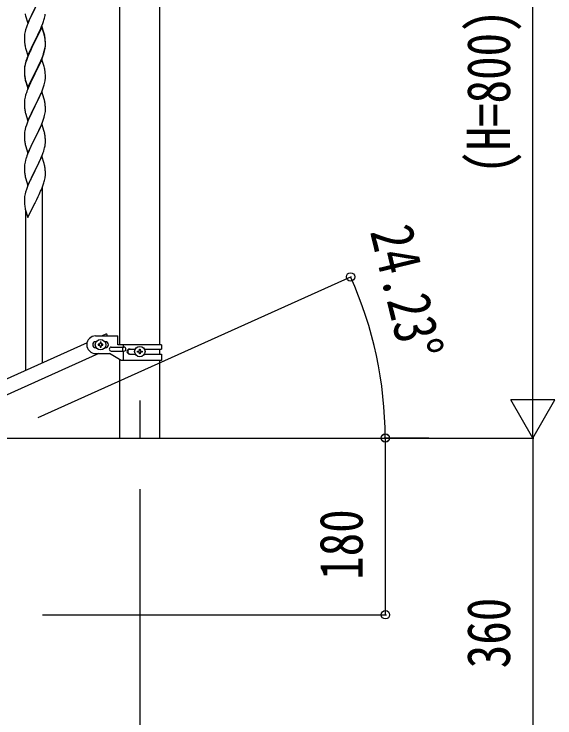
# Model space of a CAD drawing. Units: millimetres, scale not verified. Extents: x -4143 to 4140, y -2900 to 2898.
# Drawn here: x 1377 to 1927, y -1877 to -1161 of the extents above; entities that cross this region are included whole.
import ezdxf
from ezdxf.enums import TextEntityAlignment as Align

# ---------------------------------------------------------------- set-up
doc = ezdxf.new("R2010")
doc.units = ezdxf.units.MM
doc.header["$LTSCALE"] = 10
for name, color, linetype in [('0-2_YKK_12', 2, 'Continuous'), ('0-3_YKK_A1', 4, 'Continuous'), ('0-4_YKK_D', 6, 'Continuous')]:
    doc.layers.add(name, color=color, linetype=linetype)
doc.styles.add('ＭＳ ゴシック', font='')
doc.styles.get('ＭＳ ゴシック').set_extended_font_data('MS Gothic')

msp = doc.modelspace()

# ---------------------------------------------------------------- linework, layer by layer
at = {"layer": '0-2_YKK_12'}
msp.add_line((1504.89, -1554.38), (1504.89, -1592.5), dxfattribs=at)
at = {"layer": '0-3_YKK_A1'}
for p, q in [((1484.64, -1497.48), (1484.64, -862.5)), ((1525.14, -1497.48), (1525.14, -862.5)), ((1387.69, -1223.8), (1387.83, -1224.79)), ((1387.69, -1257.59), (1387.83, -1258.58)), ((1408.39, -1295.04), (1408.6, -1293.71)), ((1405.89, -1515.81), (1405.89, -1336.82)), ((1398.06, -1353.29), (1397.9, -1353.62)), ((1388.89, -1523.45), (1388.89, -1361.57)), ((1459.89, -1488.48), (1482.39, -1488.48)), ((1470.93, -1486.54), (1466.61, -1488.48)), ((1470.93, -1486.54), (1471.8, -1488.48)), ((1482.39, -1497.48), (1482.39, -1488.48)), ((1451.12, -1495.46), (746.61, -1812.52)), ((1460.52, -1494.48), (1459.89, -1494.48)), ((1463.45, -1497), (1462.49, -1497)), ((1469.89, -1494.48), (1469.26, -1494.48)), ((1526.89, -1497.48), (1482.39, -1497.48)), ((1487.92, -1497.48), (1487.92, -1499.98)), ((1526.89, -1497.48), (1526.89, -1501.98)), ((1460.52, -1500.48), (1459.89, -1500.48)), ((1466.33, -1497.96), (1467.29, -1497.96)), ((1469.89, -1500.48), (1469.26, -1500.48)), ((1475.69, -1499.98), (1488.77, -1499.98)), ((1475.69, -1503.98), (1488.77, -1503.98)), ((1487.36, -1499.98), (1487.36, -1503.98)), ((1487.92, -1503.98), (1487.92, -1513.48)), ((1494.29, -1501.98), (1500.21, -1501.98)), ((1506.33, -1504.01), (1507.29, -1504.01)), ((1509.56, -1501.98), (1526.89, -1501.98)), ((1525.14, -1506.98), (1525.14, -1501.98)), ((1463.16, -1506.48), (758.66, -1823.55)), ((1459.89, -1506.48), (1473.89, -1506.48)), ((1486.01, -1513.48), (1473.89, -1506.48)), ((1494.29, -1506.98), (1500.22, -1506.98)), ((1503.45, -1504.97), (1502.49, -1504.97)), ((1509.56, -1506.98), (1526.89, -1506.98)), ((1526.89, -1506.98), (1526.89, -1513.48)), ((1484.64, -1592.5), (1484.64, -1512.69)), ((1526.89, -1513.48), (1486.01, -1513.48)), ((1525.14, -1592.5), (1525.14, -1513.48)), ((1484.64, -1592.5), (1525.14, -1592.5))]:
    msp.add_line(p, q, dxfattribs=at)
for points in [[(1388.11, -1160.48), (1388.32, -1161.42), (1388.64, -1162.62), (1390.84, -1170.02), (1398.06, -1155.16), (1398.23, -1154.83), (1402.79, -1145.56), (1404.11, -1142.6), (1405.37, -1139.57), (1406.33, -1137.04), (1407.01, -1135.03), (1407.47, -1133.56), (1407.99, -1131.63), (1408.3, -1130.23), (1408.54, -1128.88), (1408.7, -1127.59), (1408.76, -1126.76), (1408.78, -1125.96), (1408.78, -1124.81), (1408.73, -1123.08), (1408.67, -1121.84), (1408.56, -1120.43)], [(1405.29, -1140.31), (1398.06, -1155.16), (1397.9, -1155.49), (1396.18, -1158.88), (1394.01, -1163.32), (1392.89, -1165.73), (1392.23, -1167.22), (1390.76, -1170.75), (1390.17, -1172.27), (1389.45, -1174.29), (1388.66, -1176.76), (1388.14, -1178.69), (1387.83, -1180.09), (1387.59, -1181.44), (1387.43, -1182.74), (1387.37, -1183.57), (1387.34, -1184.37), (1387.36, -1186.23), (1387.39, -1187.24), (1387.44, -1188.18), (1387.52, -1189.34)], [(1388.11, -1193.34), (1388.32, -1194.28), (1388.64, -1195.48), (1389, -1196.75), (1390.84, -1202.89), (1398.06, -1188.03), (1398.23, -1187.7), (1399.95, -1184.31), (1401.9, -1180.33), (1402.57, -1178.91), (1403.68, -1176.46), (1404.96, -1173.45), (1406.14, -1170.41), (1406.85, -1168.4), (1407.32, -1166.91), (1407.87, -1164.97), (1408.2, -1163.56), (1408.47, -1162.19), (1408.66, -1160.88)], [(1405.29, -1174.09), (1398.06, -1188.94), (1397.72, -1189.62), (1395.11, -1194.81), (1393.79, -1197.58), (1393.34, -1198.54), (1392.23, -1201), (1390.96, -1204.03), (1390.17, -1206.05), (1389.45, -1208.07), (1388.66, -1210.55), (1388.14, -1212.48), (1387.83, -1213.87), (1387.59, -1215.23), (1387.43, -1216.52), (1387.37, -1217.35), (1387.34, -1218.15), (1387.36, -1220.01), (1387.39, -1221.02), (1387.44, -1221.96), (1387.52, -1223.13)], [(1405.29, -1173.17), (1398.06, -1188.03), (1397.72, -1188.7), (1394.45, -1195.26), (1393.34, -1197.63), (1392.23, -1200.09), (1390.76, -1203.62), (1389.99, -1205.65)], [(1408.02, -1182.71), (1407.8, -1181.77), (1407.55, -1180.82), (1405.29, -1173.17)], [(1408.02, -1183.63), (1407.68, -1182.21), (1407.49, -1181.49), (1405.29, -1174.09)], [(1407.99, -1197.37), (1408.3, -1195.97), (1408.54, -1194.62), (1408.7, -1193.32), (1408.76, -1192.49), (1408.78, -1191.69), (1408.78, -1190.55), (1408.73, -1188.82), (1408.67, -1187.58), (1408.56, -1186.16)], [(1408.76, -1193.41), (1408.78, -1192.61), (1408.78, -1191.47), (1408.73, -1189.74), (1408.67, -1188.49), (1408.56, -1187.08)], [(1407.87, -1198.76), (1408.2, -1197.35), (1408.47, -1195.98), (1408.66, -1194.67)], [(1388.06, -1226.89), (1388.32, -1228.07), (1388.57, -1229.03), (1389.08, -1230.8), (1390.84, -1236.67), (1398.06, -1221.82), (1398.23, -1221.49), (1399.95, -1218.1), (1401.45, -1215.04), (1402.34, -1213.17), (1403.89, -1209.75), (1404.33, -1208.75), (1405.37, -1206.22), (1406.5, -1203.19), (1407.17, -1201.19)], [(1388.32, -1227.15), (1388.64, -1228.35), (1390.84, -1235.76), (1398.06, -1220.9), (1398.23, -1220.57), (1401.45, -1214.13), (1402.79, -1211.3), (1404.11, -1208.34), (1405.37, -1205.31), (1406.33, -1202.78), (1406.85, -1201.27), (1407.32, -1199.78)], [(1388.96, -1208.65), (1388.52, -1210.12), (1388.03, -1212.03), (1387.74, -1213.41), (1387.52, -1214.75)], [(1405.29, -1206.96), (1398.06, -1221.82), (1397.9, -1222.15), (1395.11, -1227.68), (1393.56, -1230.93), (1392.23, -1233.88), (1390.56, -1237.91), (1389.99, -1239.43)], [(1408.02, -1216.5), (1407.8, -1215.56), (1407.49, -1214.36), (1407.42, -1214.11), (1405.29, -1206.96)], [(1387.39, -1216.02), (1387.35, -1216.84), (1387.34, -1217.23), (1387.36, -1219.09), (1387.39, -1220.1), (1387.44, -1221.04), (1387.52, -1222.21)], [(1408.76, -1226.28), (1408.78, -1225.48), (1408.78, -1224.34), (1408.73, -1222.61), (1408.67, -1221.36), (1408.56, -1219.95)], [(1407.87, -1231.63), (1408.2, -1230.22), (1408.47, -1228.85), (1408.66, -1227.54)], [(1388.32, -1260.94), (1388.57, -1261.9), (1390.84, -1269.55), (1398.06, -1254.69), (1398.23, -1254.36), (1399.95, -1250.97), (1401.45, -1247.91), (1402.34, -1246.04), (1403.89, -1242.62), (1404.33, -1241.62), (1405.37, -1239.09), (1406.5, -1236.06), (1407.17, -1234.06)], [(1405.29, -1239.82), (1398.06, -1254.69), (1397.54, -1255.71), (1394.9, -1261), (1393.79, -1263.32), (1392.67, -1265.75), (1390.96, -1269.76), (1390.17, -1271.79), (1389.45, -1273.81), (1388.66, -1276.29), (1388.14, -1278.21), (1387.83, -1279.61), (1387.59, -1280.96), (1387.43, -1282.26), (1387.37, -1283.08), (1387.34, -1283.88), (1387.36, -1285.75), (1387.39, -1286.76), (1387.44, -1287.7), (1387.52, -1288.86)], [(1388.96, -1242.44), (1388.66, -1243.42), (1388.14, -1245.35), (1387.83, -1246.74), (1387.59, -1248.1), (1387.43, -1249.39), (1387.37, -1250.22), (1387.34, -1251.02), (1387.36, -1252.88), (1387.39, -1253.89), (1387.44, -1254.83), (1387.52, -1256)], [(1408.02, -1249.36), (1407.8, -1248.42), (1407.55, -1247.47), (1405.29, -1239.82)], [(1388.06, -1292.63), (1388.32, -1293.81), (1388.57, -1294.77), (1390.84, -1302.41), (1398.06, -1287.55), (1398.23, -1287.22), (1402.34, -1278.91), (1403.68, -1275.99), (1404.75, -1273.48), (1406.14, -1269.94), (1406.85, -1267.93), (1407.47, -1265.95), (1407.99, -1264.02), (1408.3, -1262.63), (1408.54, -1261.27), (1408.7, -1259.98), (1408.76, -1259.15), (1408.78, -1258.35), (1408.78, -1257.2), (1408.73, -1255.48), (1408.67, -1254.23), (1408.56, -1252.82)], [(1405.29, -1272.7), (1398.06, -1287.55), (1397.72, -1288.22), (1395.11, -1293.42), (1394.01, -1295.72), (1393.34, -1297.15), (1392.23, -1299.61), (1390.56, -1303.65), (1389.99, -1305.17)], [(1408.02, -1282.24), (1407.8, -1281.3), (1407.55, -1280.34), (1405.29, -1272.7)], [(1408.78, -1291.22), (1408.78, -1290.07), (1408.73, -1288.35), (1408.67, -1287.1), (1408.56, -1285.69)], [(1387.39, -1315.55), (1387.35, -1316.36), (1387.34, -1316.76), (1387.36, -1318.62), (1387.39, -1319.63), (1387.44, -1320.57), (1387.54, -1322.01), (1387.69, -1323.32), (1387.83, -1324.31), (1388.01, -1325.27), (1388.11, -1325.74), (1388.32, -1326.68), (1388.57, -1327.63), (1390.84, -1335.28), (1398.06, -1320.42), (1398.23, -1320.09), (1400.16, -1316.29), (1401.67, -1313.19), (1402.34, -1311.78), (1403.68, -1308.86), (1404.54, -1306.85), (1405.76, -1303.82), (1406.5, -1301.8), (1407.01, -1300.3), (1407.61, -1298.33), (1407.99, -1296.89)], [(1405.29, -1305.56), (1398.06, -1320.42), (1397.9, -1320.75), (1395.55, -1325.41), (1393.79, -1329.06), (1393.34, -1330.02), (1392.23, -1332.48), (1390.96, -1335.5), (1390.17, -1337.53), (1389.45, -1339.55), (1388.66, -1342.03), (1388.14, -1343.95), (1387.83, -1345.35), (1387.59, -1346.7), (1387.43, -1348), (1387.37, -1348.83), (1387.34, -1349.62), (1387.36, -1351.49), (1387.39, -1352.5), (1387.44, -1353.44), (1387.54, -1354.88), (1387.69, -1356.19)], [(1388.96, -1308.17), (1388.52, -1309.64), (1388.03, -1311.55), (1387.74, -1312.94), (1387.52, -1314.27)], [(1408.02, -1315.1), (1407.68, -1313.69), (1407.49, -1312.96), (1405.29, -1305.56)], [(1408.76, -1324.89), (1408.78, -1324.09), (1408.78, -1322.94), (1408.73, -1321.21), (1408.67, -1319.97), (1408.56, -1318.56)], [(1388.06, -1358.37), (1388.32, -1359.55), (1388.57, -1360.5), (1390.84, -1368.15), (1398.06, -1353.29), (1398.23, -1352.96), (1399.95, -1349.57), (1401.45, -1346.52), (1402.34, -1344.65), (1403.89, -1341.23), (1404.33, -1340.23), (1405.37, -1337.7), (1406.5, -1334.67), (1407.17, -1332.67)], [(1407.87, -1330.24), (1408.2, -1328.82), (1408.47, -1327.46), (1408.66, -1326.14)], [(1462.49, -1497), (1462.49, -1497.96), (1463.45, -1497.96)], [(1465.37, -1496.04), (1465.37, -1495.08), (1464.41, -1495.08), (1464.41, -1496.04)], [(1467.29, -1497.96), (1467.29, -1497), (1466.33, -1497)], [(1464.41, -1498.92), (1464.41, -1499.88), (1465.37, -1499.88), (1465.37, -1498.92)], [(1502.49, -1504.97), (1502.49, -1504.01), (1503.45, -1504.01)], [(1504.41, -1503.05), (1504.41, -1502.09), (1505.37, -1502.09), (1505.37, -1503.05)], [(1507.29, -1504.01), (1507.29, -1504.97), (1506.33, -1504.97)], [(1505.37, -1505.93), (1505.37, -1506.89), (1504.41, -1506.89), (1504.41, -1505.93)], [(554.89, -1952.5), (1354.89, -1592.5), (1754.89, -1592.5)]]:
    msp.add_lwpolyline(points, dxfattribs=at)
for centre in [(1464.89, -1497.48), (1504.89, -1504.49)]:
    msp.add_circle(centre, 5.3, dxfattribs=at)
for centre, radius, start, end in [((1427.35, -1185.89), 39.98, 184.9569, 187.24866), ((1366.55, -1191.42), 42.37, 9.56725, 11.859), ((1366.55, -1192.33), 42.37, 9.56725, 11.859), ((1363.7, -1191.93), 45.12, 6.17603, 8.46779), ((1363.83, -1191.02), 45, 6.19632, 8.48807), ((1448.14, -1181.64), 61.16, 188.73999, 191.03175), ((1377.34, -1191.41), 31.49, 354.07159, 356.36334), ((1346.77, -1182.48), 63.23, 342.78424, 345.07599), ((1347.29, -1181.95), 62.63, 343.45857, 345.75033), ((1464.59, -1232.9), 79.42, 159.93435, 162.22611), ((1419.33, -1218.63), 32.04, 173.03232, 175.32407), ((1366.55, -1225.2), 42.37, 9.56725, 11.859), ((1363.7, -1224.8), 45.12, 6.17603, 8.46779), ((1427.47, -1218.75), 40.1, 184.93791, 187.22967), ((1427.35, -1219.67), 39.98, 184.9569, 187.24866), ((1442.24, -1216.55), 55.16, 188.50857, 190.80032), ((1447.2, -1213.72), 60.39, 190.55951, 192.85127), ((1346.77, -1215.35), 63.23, 342.78424, 345.07599), ((1377.34, -1224.28), 31.49, 354.07159, 356.36334), ((1464.59, -1266.68), 79.42, 159.93435, 162.22611), ((1366.43, -1258.07), 42.49, 9.53591, 11.82766), ((1363.83, -1257.67), 45, 6.19632, 8.48807), ((1427.35, -1252.54), 39.98, 184.9569, 187.24866), ((1447.2, -1247.51), 60.39, 190.55951, 192.85127), ((1366.55, -1290.94), 42.37, 9.56725, 11.859), ((1427.47, -1285.41), 40.1, 184.93791, 187.22967), ((1363.83, -1290.54), 45, 6.19632, 8.48807), ((1442.24, -1282.29), 55.16, 188.50857, 190.80032), ((1361.82, -1285.96), 47.45, 346.68556, 348.97731), ((1376.67, -1289.69), 32.18, 352.83347, 355.12522), ((1378.51, -1290.7), 30.27, 356.72427, 359.01602), ((1464.59, -1332.42), 79.42, 159.93435, 162.22611), ((1419.33, -1318.16), 32.04, 173.03232, 175.32407), ((1366.55, -1323.81), 42.37, 9.56725, 11.859), ((1363.7, -1323.41), 45.12, 6.17603, 8.46779), ((1377.34, -1322.89), 31.49, 354.07159, 356.36334), ((1346.77, -1313.95), 63.23, 342.78424, 345.07599), ((1442.29, -1348.03), 55.21, 188.49987, 190.79162), ((1459.89, -1497.48), 9, 90, 270), ((1459.89, -1497.48), 3, 90, 270), ((1463.45, -1496.04), 0.96, 270, 0), ((1466.33, -1496.04), 0.96, 180, 270), ((1469.89, -1497.48), 3, 270, 90), ((1463.45, -1498.92), 0.96, 0, 90), ((1466.33, -1498.92), 0.96, 90, 180), ((1475.69, -1501.98), 2, 90, 270), ((1488.77, -1501.98), 2, 270, 90), ((1494.29, -1504.48), 2.5, 90, 270), ((1495.04, -1504.48), 2.5, 90, 270), ((1503.45, -1503.05), 0.96, 270, 0), ((1506.33, -1503.05), 0.96, 180, 270), ((1503.45, -1505.93), 0.96, 0, 90), ((1506.33, -1505.93), 0.96, 90, 180)]:
    msp.add_arc(centre, radius, start, end, dxfattribs=at)
at = {"layer": '0-4_YKK_D'}
for p, q in [((1904.89, -1547.5), (1904.89, -837.5)), ((1401.4, -1571.57), (1720.33, -1428.05)), ((1904.89, -1592.5), (1904.89, -1514.56)), ((1904.89, -1592.5), (1882.39, -1553.53)), ((1927.39, -1553.53), (1882.39, -1553.53)), ((1904.89, -1592.5), (1927.39, -1553.53)), ((1625.93, -1592.5), (1905.89, -1592.5)), ((1655.89, -1592.5), (1755.89, -1592.5)), ((1798.89, -1592.5), (1753.63, -1592.5)), ((1754.89, -1772.5), (1754.89, -1592.5)), ((1800.89, -1592.5), (1905.89, -1592.5)), ((1904.89, -1592.5), (1904.89, -1952.5)), ((1504.89, -1644.5), (1504.89, -2103.5)), ((1405.89, -1772.5), (1755.89, -1772.5))]:
    msp.add_line(p, q, dxfattribs=at)
for centre in [(1719.42, -1428.46), (1754.63, -1592.5), (1754.89, -1592.5), (1754.89, -1772.5)]:
    msp.add_circle(centre, 4.25, dxfattribs=at)
msp.add_arc((1354.89, -1592.5), 399.74, 0, 24.22803, dxfattribs=at)

# ---------------------------------------------------------------- texts
at = {"layer": '0-4_YKK_D', "style": 'ＭＳ ゴシック', "width": 0.8}
for s, rotation, p in [('(H=800)', 90, (1894.89, -1323.7)), ('24.23°', 283.665, (1726.2, -1385.32)), ('180', 90, (1744.89, -1736.9)), ('360', 90, (1894.89, -1826.9))]:
    msp.add_text(s, height=43.99, rotation=rotation, dxfattribs=at).set_placement(p, align=Align.BOTTOM_LEFT)

doc.saveas('drawing.dxf')
